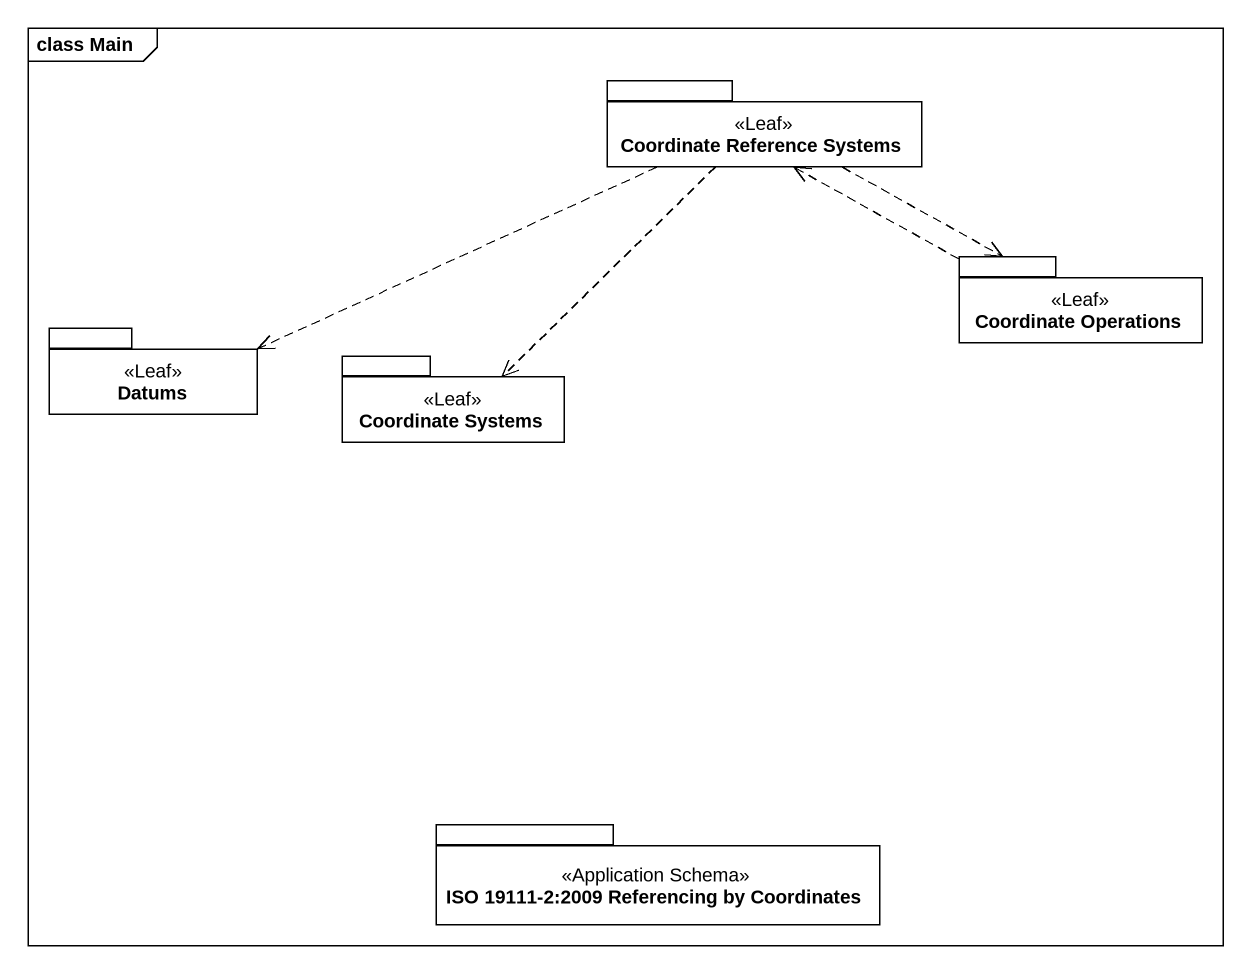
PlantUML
@startuml
mainframe class Main
package "Coordinate Reference Systems" as Coordinate_Reference_Systems <<Leaf>> {
}
package "Coordinate Operations" as Coordinate_Operations <<Leaf>> {
}
package Datums <<Leaf>> {
}
package "Coordinate Systems" as Coordinate_Systems <<Leaf>> {
}
package "ISO 19111-2:2009 Referencing by Coordinates" as ISO_19111_2_2009 <<Application Schema>> {
}
Coordinate_Reference_Systems .right.> Coordinate_Operations
Coordinate_Reference_Systems .left.> Datums
Coordinate_Reference_Systems ..> Coordinate_Systems
Coordinate_Operations .left.> Coordinate_Reference_Systems
@enduml
